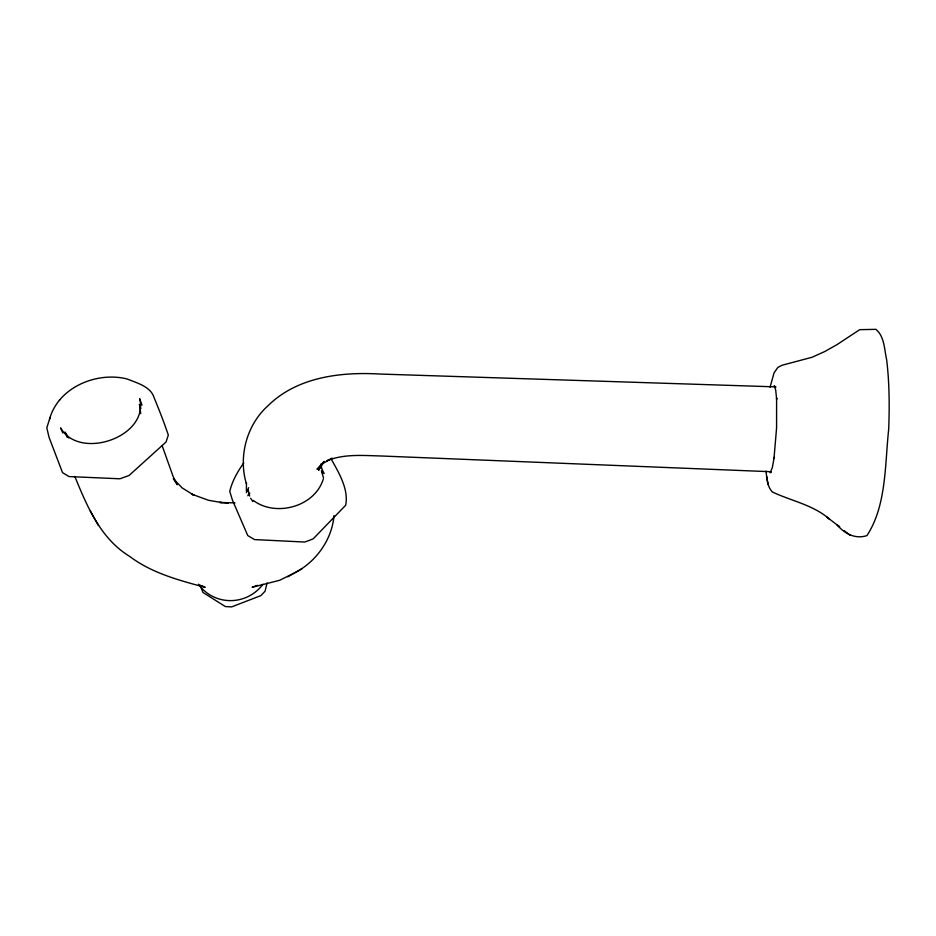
<?xml version="1.0" encoding="UTF-8"?>
<svg xmlns="http://www.w3.org/2000/svg" width="936" height="936" viewBox="0 0 936 936"><rect width="100%" height="100%" fill="white"/><g stroke="black" fill="none" stroke-linecap="round" stroke-linejoin="round"><path stroke-width="1.4" d="M140.704 413.665L139.803 405.873M320.99 464.162L320.861 466.771L321.399 464.256M334 515.607C332.034 539.534 316.216 561.659 295.039 572.668M246.472 482.836L246.379 491.26M770.082 387.176L774.037 372.949L777.816 367.474L781.923 365.286L812.074 357.26L824.756 351.526L836.913 344.694L859.681 329.671L875.92 329.343C884.614 336.562 884.298 349.537 886.649 359.728C889.457 382.824 889.551 406.142 888.685 429.367C884.859 464.01 886.684 505.569 866.912 535.614C855.223 539.417 844.646 533.695 837.077 524.885L839.674 526.886L827.05 517.222L829.319 518.977C812.939 504.796 791.294 500.935 772.434 492.008C767.029 486.58 767.04 478.191 765.964 471.065M323.259 479.08C314.929 506.727 275.734 517.386 253.258 500.397M267.064 582.988L265.052 591.26L260.84 595.624L231.613 606.902L225.377 606.563L202.96 592.465L200.035 584.941M49.491 419.433C57.973 387.457 96.56 371.276 127.132 378.975C136.913 383.011 150.696 386.428 154.124 397.718C159.202 410.026 164.081 422.44 168.316 435.076L166.035 442.038L129.063 475.488L119.867 478.787L68.972 476.564L62.525 472.61L49.081 437.393L46.8 427.892L50.099 417.433M321.153 464.221L318.603 470.328L324.031 461.565M246.414 492.71L248.637 487.691M262.946 584.24C246.741 605.955 214.262 606.224 198.455 584.204M243.805 462.887C237.662 471.463 232.175 481.034 229.765 491.377L232.432 500.116L247.759 535.567L254.534 539.581L304.645 542.038L309.02 540.528L313.267 538.762L345.676 505.253C348.894 489.013 338.61 472.423 330.864 458.418M322.218 463.577L317.023 469.322L323.482 463.121L332.268 458.242L326.758 460.851C343.851 453.714 362.805 455.528 380.835 455.972L771.042 471.732M322.44 463.32L324.102 461.471M59.377 400.187L59.927 399.602M249.83 493.167L248.239 494.723A43.688 32.971 -14 0 0 247.864 495.799M257.54 585.316L252.147 587.281L279.607 580.297L294.442 572.972M287.773 576.81L302.164 568.573M771.182 472.235L770.199 472.75L772.352 467.555L774.154 457.376L773.978 458.605L776.576 427.881L776.599 397.987L776.658 399.344L775.698 390.055L774.247 385.737L775.687 387.258M234.994 502.901L219.621 502.433L228.103 503.088M775.78 386.872L379.817 374.037C340.844 371.744 297.121 376.986 268.059 405.697C246.73 424.792 238.224 456.288 246.332 483.655M226.196 502.948L228.302 503.112M221.844 502.597L208.435 500.269L191.786 494.173L194.044 495.308L182.111 487.878L173.312 478.6L177.267 484.708L173.183 476.658L162.162 445.7M201.649 585.62L205.171 587.352C178.811 580.238 151.644 573.054 129.472 556.265C100.608 538.645 87.048 506.341 74.822 476.424M321.832 471.896L324.043 473.534L320.767 466.584M844.307 530.782L850.063 535.263M68.819 438.048L64.958 432.046L67.252 437.381M250.649 498.291L252.814 501.497M90.277 510.986L98.479 525.541M62.782 432.9L60.629 427.892C79.209 460.98 149.304 436.936 139.651 398.666L141.991 405.206M139.312 404.481L140.774 408.576M321.399 470.82L323.505 477.957M248.145 489.949L249.631 496.01M768.14 484.45L766.561 476.284M321.235 464.513L321.551 468.07"/></g></svg>
